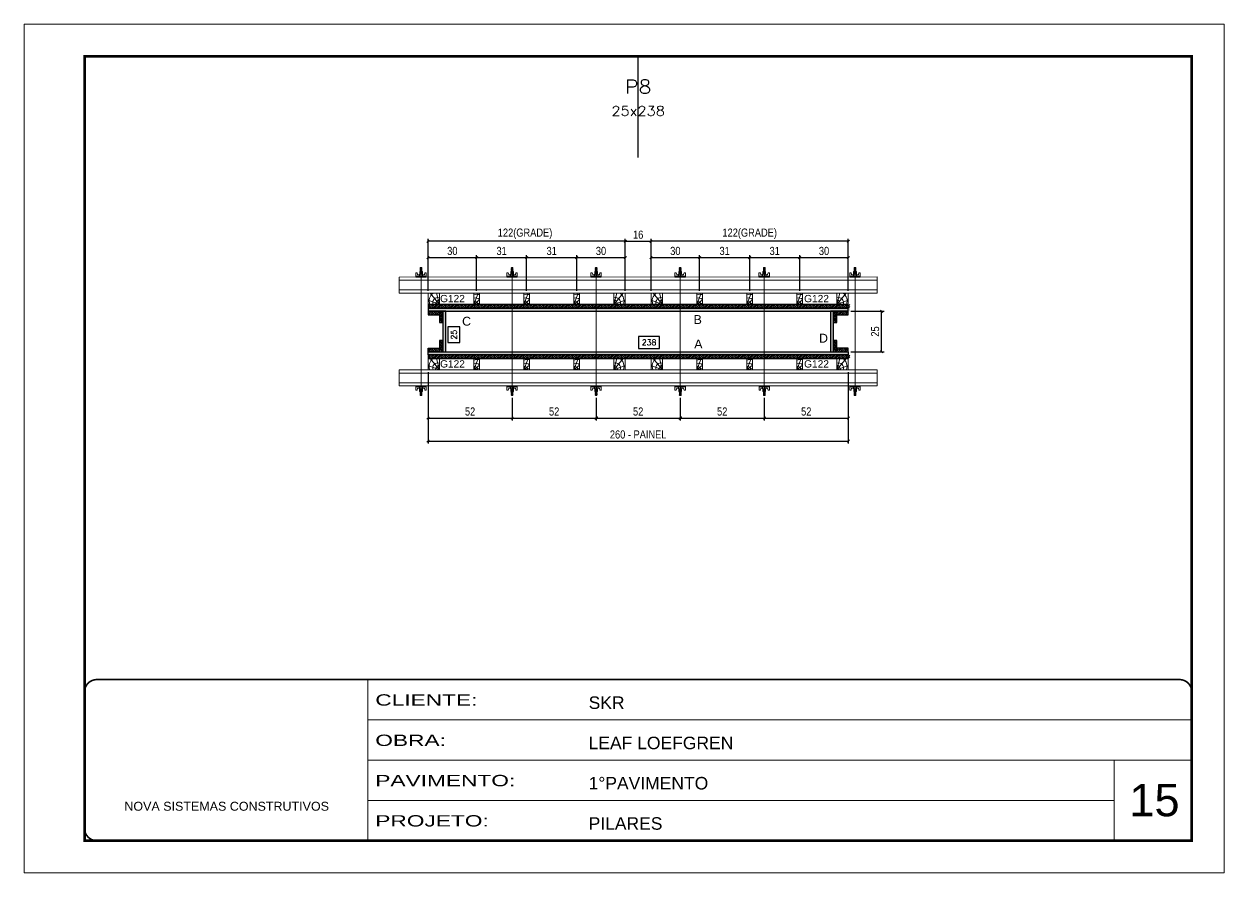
# Model space of a CAD drawing. Extents: x 14400 to 27878, y -21631 to 6985.
# Drawn here: x 17597 to 19082, y 2489 to 3539 of the extents above; entities that cross this region are included whole.
import ezdxf
from ezdxf.enums import TextEntityAlignment as Align

# ---------------------------------------------------------------- set-up
doc = ezdxf.new("R2010")
doc.units = 0
for name, pattern in [('CONTINUO', [0]), ('DASHED', [0.75, 0.5, -0.25]), ('HIDDEN', [0.375, 0.25, -0.125])]:
    doc.linetypes.add(name, pattern=pattern)
for name, color, linetype, lineweight in [('CARIMBO', 255, 'Continuous', 9), ('Folhas', 255, 'Continuous', 9), ('Hachura', 251, 'Continuous', 9), ('Madeira', 126, 'Continuous', 18), ('Perfil Metálico', 224, 'Continuous', 18), ('SARRAFO DE PRESSAO', 251, 'DASHED', 9), ('Texto Seção', 7, 'Continuous', 15)]:
    doc.layers.add(name, color=color, linetype=linetype, lineweight=lineweight)
for name, color, linetype in [('CHAPA', 1, 'Continuous'), ('COTA', 241, 'Continuous'), ('SARRAFO', 251, 'Continuous'), ('Texto de Titulo', 7, 'Continuous'), ('Texto Qtd Sarr', 242, 'Continuous'), ('TEXTO_GERAL', 7, 'Continuous')]:
    doc.layers.add(name, color=color, linetype=linetype)
doc.styles.add('ARIAL', font='arial.ttf')
doc.styles.add('COTA TECNICA 2X', font='techl___.ttf', dxfattribs={"height": 10})
doc.styles.add('ROMANS', font='romans.shx')
doc.styles.add('SANSSERIF', font='sas_____.pfb')
doc.styles.add('Tecnologia', font='')
doc.styles.get('Tecnologia').set_extended_font_data('Forgotten Futurist')
doc.dimstyles.new('SECAO PILAR', dxfattribs={"dimtxt": 10, "dimasz": 3, "dimexe": 3, "dimexo": 3, "dimgap": 3, "dimtad": 1, "dimdec": 1, "dimlfac": 0.5, "dimzin": 12, "dimdsep": 46, "dimtxsty": 'COTA TECNICA 2X', "dimblk1": 'OBLIQUE', "dimblk2": 'OBLIQUE', "dimsah": 1, "dimcen": 0.9, "dimclrd": 256, "dimclre": 256, "dimclrt": 256, "dimadec": 1, "dimazin": 3, "dimtfac": 1, "dimtdec": 1, "dimtmove": 0, "dimatfit": 3, "dimfxl": 1, "dimtolj": 1, "dimtzin": 12, "dimarcsym": 0})
doc.dimstyles.new('SECÇÃO 2', dxfattribs={"dimtxt": 7, "dimasz": 6, "dimexe": 0.18, "dimexo": 2, "dimgap": -4, "dimtad": 3, "dimdec": 1, "dimlfac": 0.5, "dimzin": 12, "dimdsep": 46, "dimtxsty": 'ROMANS', "dimblk": 'ARCHTICK', "dimcen": 0.09, "dimse1": 1, "dimse2": 1, "dimsd1": 1, "dimsd2": 1, "dimclrd": 180, "dimclre": 5, "dimclrt": 1, "dimadec": 0, "dimazin": 3, "dimtfac": 1, "dimtdec": 1, "dimtofl": 0, "dimtmove": 0, "dimatfit": 3, "dimldrblk": 'ARCHTICK', "dimfxl": 1, "dimtolj": 1, "dimtzin": 0, "dimarcsym": 0})

# ---------------------------------------------------------------- blocks, each defined once
blk = doc.blocks.new('9999999999')
at = {"color": 30, "linetype": 'CONTINUO'}
for p, q in [((98564.6, 34230.2), (98564.6, 34429.4)), ((98564.6, 34379.6), (99584, 34379.6)), ((98564.6, 34329.8), (99488, 34329.8)), ((99584, 34329.8), (99488, 34329.8)), ((99488, 34329.8), (99488, 34230.2)), ((98564.6, 34280), (99488, 34280))]:
    blk.add_line(p, q, dxfattribs=at)
at = {"color": 30, "linetype": 'CONTINUO', "const_width": 2}
blk.add_lwpolyline([(99584, 34230.2), (99584, 34414.4, 0.414214), (99569, 34429.4), (98229, 34429.4, 0.414214), (98214, 34414.4), (98214, 34245.2, 0.414214), (98229, 34230.2), (99584, 34230.2)], format="xyb", dxfattribs=at)
at = {"layer": 'Folhas'}
blk.add_lwpolyline([(98139, 34190.2), (99624, 34190.2), (99624, 35240.2), (98139, 35240.2)], close=True, dxfattribs=at)
at = {"layer": 'Folhas', "color": 30, "const_width": 3}
blk.add_lwpolyline([(98214, 34230.2), (99584, 34230.2), (99584, 35200.2), (98214, 35200.2)], close=True, dxfattribs=at)
at = {"color": 7, "linetype": 'Continuous', "ltscale": 5, "style": 'ARIAL'}
for s, height, p in [('SKR', 15.48, (98837.7, 34393.1)), ('LEAF LOEFGREN', 15.483, (98837.7, 34343.3)), ('1°PAVIMENTO', 15.483, (98837.7, 34293.5)), ('NOVA SISTEMAS CONSTRUTIVOS', 11.059, (98263.2, 34267.2)), ('PILARES', 15.48, (98837.7, 34243.7))]:
    blk.add_text(s, height=height, dxfattribs=at).set_placement(p)
at = {"layer": 'Folhas', "color": 7, "style": 'Tecnologia', "width": 1.5}
for s, p in [('CLIENTE:', (98573.7, 34397.2)), ('OBRA:', (98573.7, 34347.3)), ('PAVIMENTO:', (98573.7, 34297.5)), ('PROJETO:', (98573.7, 34247.7))]:
    blk.add_text(s, height=14, dxfattribs=at).set_placement(p)
blk = doc.blocks.new('titulo1')
at = {"layer": 'Defpoints', "color": 252, "linetype": 'HIDDEN', "ltscale": 2}
blk.add_line((0, 0), (0, 125), dxfattribs=at)
at = {"layer": 'Defpoints', "style": 'ROMANS', "oblique": 15}
blk.add_attdef('FOLHA', text='', height=10, dxfattribs=at).set_placement((0, 15.6), align=Align.MIDDLE_CENTER)
at = {"layer": 'Texto Qtd Sarr', "color": 3, "style": 'ROMANS', "oblique": 15}
for tag, height, p in [('TITULO', 17, (0, 71.4)), ('SEÇÃO', 12, (0, 41.5))]:
    blk.add_attdef(tag, text='', height=height, dxfattribs=at).set_placement(p, align=Align.MIDDLE_CENTER)
blk = doc.blocks.new('*D4370')
at = {"layer": 'COTA', "color": 180, "lineweight": -2, "transparency": 16777216}
for p, q in [((18136.4, 3164.5), (18121.4, 3164.5)), ((18121.4, 3164.5), (18121.4, 3145.1)), ((18136.4, 3145.1), (18136.4, 3164.5)), ((18121.4, 3145.1), (18136.4, 3145.1))]:
    blk.add_line(p, q, dxfattribs=at)
at = {"layer": 'Defpoints', "color": 0, "transparency": 16777216}
for p in [(18136.3, 3183.7), (18136.3, 3133.7), (18140.4, 3133.7)]:
    blk.add_point(p, dxfattribs=at)
at = {"layer": 'COTA', "color": 1, "transparency": 16777216, "insert": (18128.9, 3154.8), "char_height": 7, "attachment_point": 5, "rotation": 90, "style": 'ROMANS'}
blk.add_mtext('\\A1;25', dxfattribs=at)
blk = doc.blocks.new('_ArchTick')
at = {"color": 0, "linetype": 'ByBlock', "const_width": 0.15}
blk.add_lwpolyline([(-0.5, -0.5), (0.5, 0.5)], dxfattribs=at)
blk = doc.blocks.new('*D4371')
at = {"layer": 'COTA', "color": 180, "lineweight": -2, "transparency": 16777216}
for p, q in [((18383.5, 3152.7), (18357.5, 3152.7)), ((18357.5, 3152.7), (18357.5, 3137.7)), ((18383.5, 3137.7), (18383.5, 3152.7)), ((18357.5, 3137.7), (18383.5, 3137.7))]:
    blk.add_line(p, q, dxfattribs=at)
at = {"layer": 'Defpoints', "color": 0, "transparency": 16777216}
for p in [(18119, 3133.7), (18595, 3133.7), (18595, 3133.7)]:
    blk.add_point(p, dxfattribs=at)
at = {"layer": 'COTA', "color": 1, "transparency": 16777216, "insert": (18370.5, 3145.2), "char_height": 7, "attachment_point": 5, "style": 'ROMANS'}
blk.add_mtext('\\A1;238', dxfattribs=at)
blk = doc.blocks.new('_Oblique')
at = {"color": 0, "linetype": 'ByBlock', "lineweight": -2}
blk.add_line((-0.5, -0.5), (0.5, 0.5), dxfattribs=at)
blk = doc.blocks.new('*D4372')
at = {"layer": 'COTA', "lineweight": -2, "transparency": 16777216}
for p, q in [((18097, 3108.4), (18097, 3020.2)), ((18617, 3108.4), (18617, 3020.2)), ((18097, 3023.2), (18617, 3023.2))]:
    blk.add_line(p, q, dxfattribs=at)
at = {"layer": 'Defpoints', "color": 0, "transparency": 16777216}
for p in [(18097, 3111.4), (18617, 3111.4), (18617, 3023.2)]:
    blk.add_point(p, dxfattribs=at)
at = {"layer": 'COTA', "lineweight": -2, "transparency": 16777216, "xscale": 3, "yscale": 3, "zscale": 3, "rotation": 180}
blk.add_blockref('_Oblique', (18097, 3023.2), dxfattribs=at)
at = {"layer": 'COTA', "lineweight": -2, "transparency": 16777216, "xscale": 3, "yscale": 3, "zscale": 3}
blk.add_blockref('_Oblique', (18617, 3023.2), dxfattribs=at)
at = {"layer": 'COTA', "transparency": 16777216, "insert": (18357, 3031.3), "char_height": 10, "attachment_point": 5, "style": 'COTA TECNICA 2X'}
blk.add_mtext('\\A1;260 - PAINEL', dxfattribs=at)
blk = doc.blocks.new('*D4373')
at = {"layer": 'COTA', "lineweight": -2, "transparency": 16777216}
for p, q in [((18097, 3108.3), (18097, 3048.6)), ((18201, 3076.6), (18201, 3048.6)), ((18097, 3051.6), (18201, 3051.6))]:
    blk.add_line(p, q, dxfattribs=at)
at = {"layer": 'Defpoints', "color": 0, "transparency": 16777216}
for p in [(18097, 3111.3), (18201, 3079.6), (18201, 3051.6)]:
    blk.add_point(p, dxfattribs=at)
at = {"layer": 'COTA', "lineweight": -2, "transparency": 16777216, "xscale": 3, "yscale": 3, "zscale": 3, "rotation": 180}
blk.add_blockref('_Oblique', (18097, 3051.6), dxfattribs=at)
at = {"layer": 'COTA', "lineweight": -2, "transparency": 16777216, "xscale": 3, "yscale": 3, "zscale": 3}
blk.add_blockref('_Oblique', (18201, 3051.6), dxfattribs=at)
at = {"layer": 'COTA', "transparency": 16777216, "insert": (18149, 3059.7), "char_height": 10, "attachment_point": 5, "style": 'COTA TECNICA 2X'}
blk.add_mtext('\\A1;52', dxfattribs=at)
blk = doc.blocks.new('C')
at = {"layer": 'Hachura', "color": 0}
for p, q in [((0, 3.22), (0, -3.22)), ((0.45, 3.22), (0, 3.22)), ((0.46, 3.16), (0, 3.16)), ((0.46, 3.05), (0, 3.05)), ((0.46, 2.88), (0, 2.88)), ((0, 2.75), (0, -1.16)), ((0.46, 2.65), (0, 2.65)), ((0.46, 2.23), (0, 2.23)), ((0.46, 1.51), (0, 1.51)), ((0.39, 0.49), (0.17, 0.49)), ((0.45, -3.23), (0.45, 3.22)), ((0.45, 3.22), (2.58, 3.22)), ((1.74, 0.97), (0.45, 0.97)), ((1.45, 0.1), (0.45, 0.1)), ((1.35, 1.94), (1.35, 0.96)), ((2.58, 2.39), (1.47, 2.09)), ((1.74, -0.97), (1.74, 0.97)), ((1.74, 0.97), (1.74, 0.84)), ((1.74, 0.97), (1.74, 0.84)), ((1.74, 0.84), (3.35, 0.84)), ((3.35, 0.45), (1.74, 0.45)), ((2.58, 3.22), (2.58, 2.39)), ((3.32, 0.84), (3.32, -0.84)), ((3.35, 0.84), (3.35, -0.84)), ((3.68, 0.45), (3.35, 0.45)), ((3.84, -0.52), (3.35, 0.45)), ((3.35, 0.06), (3.67, -0.57)), ((3.68, 0.45), (4.16, -0.52)), ((3.72, 0.5), (4.25, -0.57)), ((4.37, -0.55), (3.83, 0.53)), ((4.15, 0.45), (3.93, 0.45)), ((4.42, -0.52), (3.93, 0.45)), ((4.15, 0.45), (4.26, 0.45)), ((4.26, 0.45), (4.74, -0.52)), ((4.3, 0.5), (4.83, -0.57)), ((4.95, -0.55), (4.41, 0.53)), ((4.51, 0.45), (4.84, 0.45)), ((5, -0.52), (4.51, 0.45)), ((4.84, 0.45), (5.32, -0.52)), ((4.88, 0.5), (5.41, -0.57)), ((5.53, -0.55), (4.99, 0.53)), ((5.58, -0.52), (5.09, 0.45)), ((5.42, 0.45), (5.09, 0.45)), ((5.58, -0.52), (5.09, 0.45)), ((5.42, 0.45), (5.74, -0.19)), ((5.46, 0.5), (5.74, -0.07)), ((5.74, 0.19), (5.57, 0.53)), ((5.74, 0.32), (5.68, 0.45)), ((5.68, 0.45), (5.74, 0.45)), ((5.74, 0.45), (5.9, 0.29)), ((5.74, 0.45), (5.74, -0.52)), ((5.9, -0.36), (5.9, 0.29)), ((0.45, 0), (0, 0)), ((0.46, -1.52), (0, -1.52)), ((0.46, -2.23), (0, -2.23)), ((0.46, -2.65), (0, -2.65)), ((0.46, -2.88), (0, -2.88)), ((0.46, -3.05), (0, -3.05)), ((0.46, -3.16), (0, -3.16)), ((0, -3.22), (2.57, -3.22)), ((0.08, -0.48), (0.29, -0.48)), ((0.29, -0.48), (0.4, -0.48)), ((0.45, 0), (0.45, -0.97)), ((0.45, -0.16), (1.45, -0.16)), ((0.45, -0.65), (0.45, -0.32)), ((0.45, -3.23), (0.45, -0.65)), ((0.45, -0.97), (1.74, -0.97)), ((1.35, -1.94), (1.35, -0.97)), ((2.58, -2.39), (1.47, -2.1)), ((3.35, -0.32), (1.74, -0.32)), ((3.35, -0.84), (1.74, -0.84)), ((2.58, -3.23), (2.58, -2.39)), ((3.35, -0.07), (3.58, -0.52)), ((3.35, -0.52), (3.58, -0.52)), ((3.84, -0.52), (4.16, -0.52)), ((4.42, -0.52), (4.74, -0.52)), ((4.63, -0.52), (4.74, -0.52)), ((5, -0.52), (5.32, -0.52)), ((5.58, -0.52), (5.74, -0.52)), ((5.74, -0.52), (5.9, -0.36)), ((5.74, -0.52), (5.74, -0.52))]:
    blk.add_line(p, q, dxfattribs=at)
for centre, radius, start, end in [((1.52, 1.94), 0.161, 104.74356, 180), ((1.44, -0.03), 0.129, 272.69497, 87.30503), ((3.81, 0.39), 0.143, 25.56881, 154.43119), ((4.39, 0.39), 0.143, 25.56881, 154.43119), ((4.97, 0.39), 0.143, 25.56881, 154.43119), ((5.55, 0.39), 0.143, 25.56881, 154.43119), ((0.17, -0.37), 0.174, 221.74404, 317.85924), ((1.52, -1.94), 0.161, 180, 255.25644), ((3.71, -0.4), 0.174, 222.14076, 318.25596), ((4.29, -0.4), 0.174, 222.14076, 318.25596), ((4.87, -0.4), 0.174, 222.14076, 318.25596), ((5.45, -0.4), 0.174, 222.14076, 318.25596), ((5.61, -0.4), 0.174, 317.85924, 318.25596)]:
    blk.add_arc(centre, radius, start, end, dxfattribs=at)
blk = doc.blocks.new('*D4374')
at = {"layer": 'COTA', "lineweight": -2, "transparency": 16777216}
for p, q in [((18409, 3076.6), (18409, 3048.6)), ((18513, 3076.6), (18513, 3048.6)), ((18409, 3051.6), (18513, 3051.6))]:
    blk.add_line(p, q, dxfattribs=at)
at = {"layer": 'Defpoints', "color": 0, "transparency": 16777216}
for p in [(18409, 3079.6), (18513, 3079.6), (18513, 3051.6)]:
    blk.add_point(p, dxfattribs=at)
at = {"layer": 'COTA', "lineweight": -2, "transparency": 16777216, "xscale": 3, "yscale": 3, "zscale": 3, "rotation": 180}
blk.add_blockref('_Oblique', (18409, 3051.6), dxfattribs=at)
at = {"layer": 'COTA', "lineweight": -2, "transparency": 16777216, "xscale": 3, "yscale": 3, "zscale": 3}
blk.add_blockref('_Oblique', (18513, 3051.6), dxfattribs=at)
at = {"layer": 'COTA', "transparency": 16777216, "insert": (18461, 3059.7), "char_height": 10, "attachment_point": 5, "style": 'COTA TECNICA 2X'}
blk.add_mtext('\\A1;52', dxfattribs=at)
blk = doc.blocks.new('*D4375')
at = {"layer": 'COTA', "lineweight": -2, "transparency": 16777216}
for p, q in [((18620, 3183.7), (18661.3, 3183.7)), ((18658.3, 3133.7), (18658.3, 3183.7)), ((18620, 3133.7), (18661.3, 3133.7))]:
    blk.add_line(p, q, dxfattribs=at)
at = {"layer": 'Defpoints', "color": 0, "transparency": 16777216}
for p in [(18617, 3183.7), (18658.3, 3183.7), (18617, 3133.7)]:
    blk.add_point(p, dxfattribs=at)
at = {"layer": 'COTA', "lineweight": -2, "transparency": 16777216, "xscale": 3, "yscale": 3, "zscale": 3}
for p, rotation in [((18658.3, 3183.7), 90), ((18658.3, 3133.7), 270)]:
    blk.add_blockref('_Oblique', p, dxfattribs=dict(at, rotation=rotation))
at = {"layer": 'COTA', "transparency": 16777216, "insert": (18650.2, 3158.7), "char_height": 10, "attachment_point": 5, "rotation": 90, "style": 'COTA TECNICA 2X'}
blk.add_mtext('\\A1;25', dxfattribs=at)
blk = doc.blocks.new('*D4376')
at = {"layer": 'COTA', "lineweight": -2, "transparency": 16777216}
for p, q in [((18201, 3076.6), (18201, 3048.6)), ((18305, 3076.6), (18305, 3048.6)), ((18201, 3051.6), (18305, 3051.6))]:
    blk.add_line(p, q, dxfattribs=at)
at = {"layer": 'Defpoints', "color": 0, "transparency": 16777216}
for p in [(18201, 3079.6), (18305, 3079.6), (18305, 3051.6)]:
    blk.add_point(p, dxfattribs=at)
at = {"layer": 'COTA', "lineweight": -2, "transparency": 16777216, "xscale": 3, "yscale": 3, "zscale": 3, "rotation": 180}
blk.add_blockref('_Oblique', (18201, 3051.6), dxfattribs=at)
at = {"layer": 'COTA', "lineweight": -2, "transparency": 16777216, "xscale": 3, "yscale": 3, "zscale": 3}
blk.add_blockref('_Oblique', (18305, 3051.6), dxfattribs=at)
at = {"layer": 'COTA', "transparency": 16777216, "insert": (18253, 3059.7), "char_height": 10, "attachment_point": 5, "style": 'COTA TECNICA 2X'}
blk.add_mtext('\\A1;52', dxfattribs=at)
blk = doc.blocks.new('PONTALETE')
at = {"layer": 'Madeira'}
for q in [(2.71, 7), (7, 5.76), (7, 1.74)]:
    blk.add_line((0, 0), q, dxfattribs=at)
blk.add_lwpolyline([(0, 0), (7, 0), (7, 7), (0, 7)], close=True, dxfattribs=at)
for centre, radius, start, end in [((2.04, 0.06), 6.23, 37.28179, 109.09128), ((1.09, 0.9), 3.19, 343.60304, 109.98471), ((-0.21, -0.78), 3.09, 14.63219, 86.0383)]:
    blk.add_arc(centre, radius, start, end, dxfattribs=at)
blk = doc.blocks.new('MEIO PONTALETE')
at = {"layer": 'Madeira'}
for q in [(2.71, 7), (3.5, 2.88), (3.5, 0.87)]:
    blk.add_line((0, 0), q, dxfattribs=at)
blk.add_lwpolyline([(0, 0), (3.5, 0), (3.5, 7), (0, 7)], close=True, dxfattribs=at)
for centre, radius, start, end in [((2.04, 0.06), 6.23, 76.44987, 109.09128), ((1.09, 0.9), 3.19, 40.90626, 109.98471), ((-0.21, -0.78), 3.09, 14.63219, 86.0383)]:
    blk.add_arc(centre, radius, start, end, dxfattribs=at)
blk = doc.blocks.new('*D4377')
at = {"layer": 'COTA', "lineweight": -2, "transparency": 16777216}
for p, q in [((18373, 3209.2), (18373, 3253.1)), ((18433, 3209.1), (18433, 3253.1)), ((18373, 3250.1), (18433, 3250.1))]:
    blk.add_line(p, q, dxfattribs=at)
at = {"layer": 'Defpoints', "color": 0, "transparency": 16777216}
for p in [(18433, 3250.1), (18373, 3206.2), (18433, 3206.1)]:
    blk.add_point(p, dxfattribs=at)
at = {"layer": 'COTA', "lineweight": -2, "transparency": 16777216, "xscale": 3, "yscale": 3, "zscale": 3, "rotation": 180}
blk.add_blockref('_Oblique', (18373, 3250.1), dxfattribs=at)
at = {"layer": 'COTA', "lineweight": -2, "transparency": 16777216, "xscale": 3, "yscale": 3, "zscale": 3}
blk.add_blockref('_Oblique', (18433, 3250.1), dxfattribs=at)
at = {"layer": 'COTA', "transparency": 16777216, "insert": (18403, 3258.3), "char_height": 10, "attachment_point": 5, "style": 'COTA TECNICA 2X'}
blk.add_mtext('\\A1;30', dxfattribs=at)
blk = doc.blocks.new('*D4378')
at = {"layer": 'COTA', "lineweight": -2, "transparency": 16777216}
for p, q in [((18373, 3209.2), (18373, 3273.3)), ((18617, 3270.3), (18373, 3270.3)), ((18617, 3209.1), (18617, 3273.3))]:
    blk.add_line(p, q, dxfattribs=at)
at = {"layer": 'Defpoints', "color": 0, "transparency": 16777216}
for p in [(18373, 3270.3), (18373, 3206.2), (18617, 3206.1)]:
    blk.add_point(p, dxfattribs=at)
at = {"layer": 'COTA', "lineweight": -2, "transparency": 16777216, "xscale": 3, "yscale": 3, "zscale": 3, "rotation": 180}
blk.add_blockref('_Oblique', (18373, 3270.3), dxfattribs=at)
at = {"layer": 'COTA', "lineweight": -2, "transparency": 16777216, "xscale": 3, "yscale": 3, "zscale": 3}
blk.add_blockref('_Oblique', (18617, 3270.3), dxfattribs=at)
at = {"layer": 'COTA', "transparency": 16777216, "insert": (18495, 3279.5), "char_height": 10, "attachment_point": 5, "style": 'COTA TECNICA 2X'}
blk.add_mtext('\\A1;122(GRADE)', dxfattribs=at)
blk = doc.blocks.new('*D4379')
at = {"layer": 'COTA', "lineweight": -2, "transparency": 16777216}
for p, q in [((18433, 3209.1), (18433, 3253.1)), ((18495, 3209.1), (18495, 3253.1)), ((18433, 3250.1), (18495, 3250.1))]:
    blk.add_line(p, q, dxfattribs=at)
at = {"layer": 'Defpoints', "color": 0, "transparency": 16777216}
for p in [(18495, 3250.1), (18433, 3206.1), (18495, 3206.1)]:
    blk.add_point(p, dxfattribs=at)
at = {"layer": 'COTA', "lineweight": -2, "transparency": 16777216, "xscale": 3, "yscale": 3, "zscale": 3, "rotation": 180}
blk.add_blockref('_Oblique', (18433, 3250.1), dxfattribs=at)
at = {"layer": 'COTA', "lineweight": -2, "transparency": 16777216, "xscale": 3, "yscale": 3, "zscale": 3}
blk.add_blockref('_Oblique', (18495, 3250.1), dxfattribs=at)
at = {"layer": 'COTA', "transparency": 16777216, "insert": (18464, 3258.3), "char_height": 10, "attachment_point": 5, "style": 'COTA TECNICA 2X'}
blk.add_mtext('\\A1;31', dxfattribs=at)
blk = doc.blocks.new('*D4380')
at = {"layer": 'COTA', "lineweight": -2, "transparency": 16777216}
for p, q in [((18495, 3209.1), (18495, 3253.1)), ((18557, 3209.1), (18557, 3253.1)), ((18495, 3250.1), (18557, 3250.1))]:
    blk.add_line(p, q, dxfattribs=at)
at = {"layer": 'Defpoints', "color": 0, "transparency": 16777216}
for p in [(18557, 3250.1), (18495, 3206.1), (18557, 3206.1)]:
    blk.add_point(p, dxfattribs=at)
at = {"layer": 'COTA', "lineweight": -2, "transparency": 16777216, "xscale": 3, "yscale": 3, "zscale": 3, "rotation": 180}
blk.add_blockref('_Oblique', (18495, 3250.1), dxfattribs=at)
at = {"layer": 'COTA', "lineweight": -2, "transparency": 16777216, "xscale": 3, "yscale": 3, "zscale": 3}
blk.add_blockref('_Oblique', (18557, 3250.1), dxfattribs=at)
at = {"layer": 'COTA', "transparency": 16777216, "insert": (18526, 3258.3), "char_height": 10, "attachment_point": 5, "style": 'COTA TECNICA 2X'}
blk.add_mtext('\\A1;31', dxfattribs=at)
blk = doc.blocks.new('*D4381')
at = {"layer": 'COTA', "lineweight": -2, "transparency": 16777216}
for p, q in [((18557, 3209.1), (18557, 3253.1)), ((18617, 3209.1), (18617, 3253.1)), ((18557, 3250.1), (18617, 3250.1))]:
    blk.add_line(p, q, dxfattribs=at)
at = {"layer": 'Defpoints', "color": 0, "transparency": 16777216}
for p in [(18617, 3250.1), (18557, 3206.1), (18617, 3206.1)]:
    blk.add_point(p, dxfattribs=at)
at = {"layer": 'COTA', "lineweight": -2, "transparency": 16777216, "xscale": 3, "yscale": 3, "zscale": 3, "rotation": 180}
blk.add_blockref('_Oblique', (18557, 3250.1), dxfattribs=at)
at = {"layer": 'COTA', "lineweight": -2, "transparency": 16777216, "xscale": 3, "yscale": 3, "zscale": 3}
blk.add_blockref('_Oblique', (18617, 3250.1), dxfattribs=at)
at = {"layer": 'COTA', "transparency": 16777216, "insert": (18587, 3258.3), "char_height": 10, "attachment_point": 5, "style": 'COTA TECNICA 2X'}
blk.add_mtext('\\A1;30', dxfattribs=at)
blk = doc.blocks.new('*D4382')
at = {"layer": 'COTA', "lineweight": -2, "transparency": 16777216}
for p, q in [((18097, 3209.2), (18097, 3253.1)), ((18157, 3209.1), (18157, 3253.1)), ((18097, 3250.1), (18157, 3250.1))]:
    blk.add_line(p, q, dxfattribs=at)
at = {"layer": 'Defpoints', "color": 0, "transparency": 16777216}
for p in [(18157, 3250.1), (18097, 3206.2), (18157, 3206.1)]:
    blk.add_point(p, dxfattribs=at)
at = {"layer": 'COTA', "lineweight": -2, "transparency": 16777216, "xscale": 3, "yscale": 3, "zscale": 3, "rotation": 180}
blk.add_blockref('_Oblique', (18097, 3250.1), dxfattribs=at)
at = {"layer": 'COTA', "lineweight": -2, "transparency": 16777216, "xscale": 3, "yscale": 3, "zscale": 3}
blk.add_blockref('_Oblique', (18157, 3250.1), dxfattribs=at)
at = {"layer": 'COTA', "transparency": 16777216, "insert": (18127, 3258.3), "char_height": 10, "attachment_point": 5, "style": 'COTA TECNICA 2X'}
blk.add_mtext('\\A1;30', dxfattribs=at)
blk = doc.blocks.new('*D4383')
at = {"layer": 'COTA', "lineweight": -2, "transparency": 16777216}
for p, q in [((18097, 3209.2), (18097, 3273.3)), ((18341, 3270.3), (18097, 3270.3)), ((18341, 3209.1), (18341, 3273.3))]:
    blk.add_line(p, q, dxfattribs=at)
at = {"layer": 'Defpoints', "color": 0, "transparency": 16777216}
for p in [(18097, 3270.3), (18097, 3206.2), (18341, 3206.1)]:
    blk.add_point(p, dxfattribs=at)
at = {"layer": 'COTA', "lineweight": -2, "transparency": 16777216, "xscale": 3, "yscale": 3, "zscale": 3, "rotation": 180}
blk.add_blockref('_Oblique', (18097, 3270.3), dxfattribs=at)
at = {"layer": 'COTA', "lineweight": -2, "transparency": 16777216, "xscale": 3, "yscale": 3, "zscale": 3}
blk.add_blockref('_Oblique', (18341, 3270.3), dxfattribs=at)
at = {"layer": 'COTA', "transparency": 16777216, "insert": (18217, 3279.5), "char_height": 10, "attachment_point": 5, "style": 'COTA TECNICA 2X'}
blk.add_mtext('\\A1;122(GRADE)', dxfattribs=at)
blk = doc.blocks.new('*D4384')
at = {"layer": 'COTA', "lineweight": -2, "transparency": 16777216}
for p, q in [((18157, 3209.1), (18157, 3253.1)), ((18219, 3209.1), (18219, 3253.1)), ((18157, 3250.1), (18219, 3250.1))]:
    blk.add_line(p, q, dxfattribs=at)
at = {"layer": 'Defpoints', "color": 0, "transparency": 16777216}
for p in [(18219, 3250.1), (18157, 3206.1), (18219, 3206.1)]:
    blk.add_point(p, dxfattribs=at)
at = {"layer": 'COTA', "lineweight": -2, "transparency": 16777216, "xscale": 3, "yscale": 3, "zscale": 3, "rotation": 180}
blk.add_blockref('_Oblique', (18157, 3250.1), dxfattribs=at)
at = {"layer": 'COTA', "lineweight": -2, "transparency": 16777216, "xscale": 3, "yscale": 3, "zscale": 3}
blk.add_blockref('_Oblique', (18219, 3250.1), dxfattribs=at)
at = {"layer": 'COTA', "transparency": 16777216, "insert": (18188, 3258.3), "char_height": 10, "attachment_point": 5, "style": 'COTA TECNICA 2X'}
blk.add_mtext('\\A1;31', dxfattribs=at)
blk = doc.blocks.new('*D4385')
at = {"layer": 'COTA', "lineweight": -2, "transparency": 16777216}
for p, q in [((18219, 3209.1), (18219, 3253.1)), ((18281, 3209.1), (18281, 3253.1)), ((18219, 3250.1), (18281, 3250.1))]:
    blk.add_line(p, q, dxfattribs=at)
at = {"layer": 'Defpoints', "color": 0, "transparency": 16777216}
for p in [(18281, 3250.1), (18219, 3206.1), (18281, 3206.1)]:
    blk.add_point(p, dxfattribs=at)
at = {"layer": 'COTA', "lineweight": -2, "transparency": 16777216, "xscale": 3, "yscale": 3, "zscale": 3, "rotation": 180}
blk.add_blockref('_Oblique', (18219, 3250.1), dxfattribs=at)
at = {"layer": 'COTA', "lineweight": -2, "transparency": 16777216, "xscale": 3, "yscale": 3, "zscale": 3}
blk.add_blockref('_Oblique', (18281, 3250.1), dxfattribs=at)
at = {"layer": 'COTA', "transparency": 16777216, "insert": (18250, 3258.3), "char_height": 10, "attachment_point": 5, "style": 'COTA TECNICA 2X'}
blk.add_mtext('\\A1;31', dxfattribs=at)
blk = doc.blocks.new('*D4386')
at = {"layer": 'COTA', "lineweight": -2, "transparency": 16777216}
for p, q in [((18281, 3209.1), (18281, 3253.1)), ((18341, 3209.1), (18341, 3253.1)), ((18281, 3250.1), (18341, 3250.1))]:
    blk.add_line(p, q, dxfattribs=at)
at = {"layer": 'Defpoints', "color": 0, "transparency": 16777216}
for p in [(18341, 3250.1), (18281, 3206.1), (18341, 3206.1)]:
    blk.add_point(p, dxfattribs=at)
at = {"layer": 'COTA', "lineweight": -2, "transparency": 16777216, "xscale": 3, "yscale": 3, "zscale": 3, "rotation": 180}
blk.add_blockref('_Oblique', (18281, 3250.1), dxfattribs=at)
at = {"layer": 'COTA', "lineweight": -2, "transparency": 16777216, "xscale": 3, "yscale": 3, "zscale": 3}
blk.add_blockref('_Oblique', (18341, 3250.1), dxfattribs=at)
at = {"layer": 'COTA', "transparency": 16777216, "insert": (18311, 3258.3), "char_height": 10, "attachment_point": 5, "style": 'COTA TECNICA 2X'}
blk.add_mtext('\\A1;30', dxfattribs=at)
blk = doc.blocks.new('*D4387')
at = {"layer": 'COTA', "lineweight": -2, "transparency": 16777216}
for p, q in [((18341, 3209.1), (18341, 3273.3)), ((18341, 3270.3), (18373, 3270.3)), ((18373, 3209.2), (18373, 3273.3))]:
    blk.add_line(p, q, dxfattribs=at)
at = {"layer": 'Defpoints', "color": 0, "transparency": 16777216}
for p in [(18373, 3270.3), (18341, 3206.1), (18373, 3206.2)]:
    blk.add_point(p, dxfattribs=at)
at = {"layer": 'COTA', "lineweight": -2, "transparency": 16777216, "xscale": 3, "yscale": 3, "zscale": 3, "rotation": 180}
blk.add_blockref('_Oblique', (18341, 3270.3), dxfattribs=at)
at = {"layer": 'COTA', "lineweight": -2, "transparency": 16777216, "xscale": 3, "yscale": 3, "zscale": 3}
blk.add_blockref('_Oblique', (18373, 3270.3), dxfattribs=at)
at = {"layer": 'COTA', "transparency": 16777216, "insert": (18357, 3278.4), "char_height": 10, "attachment_point": 5, "style": 'COTA TECNICA 2X'}
blk.add_mtext('\\A1;16', dxfattribs=at)
blk = doc.blocks.new('*D4388')
at = {"layer": 'COTA', "lineweight": -2, "transparency": 16777216}
for p, q in [((18617, 3108.4), (18617, 3048.6)), ((18513, 3076.6), (18513, 3048.6)), ((18513, 3051.6), (18617, 3051.6))]:
    blk.add_line(p, q, dxfattribs=at)
at = {"layer": 'Defpoints', "color": 0, "transparency": 16777216}
for p in [(18617, 3111.4), (18513, 3079.6), (18617, 3051.6)]:
    blk.add_point(p, dxfattribs=at)
at = {"layer": 'COTA', "lineweight": -2, "transparency": 16777216, "xscale": 3, "yscale": 3, "zscale": 3, "rotation": 180}
blk.add_blockref('_Oblique', (18513, 3051.6), dxfattribs=at)
at = {"layer": 'COTA', "lineweight": -2, "transparency": 16777216, "xscale": 3, "yscale": 3, "zscale": 3}
blk.add_blockref('_Oblique', (18617, 3051.6), dxfattribs=at)
at = {"layer": 'COTA', "transparency": 16777216, "insert": (18565, 3059.7), "char_height": 10, "attachment_point": 5, "style": 'COTA TECNICA 2X'}
blk.add_mtext('\\A1;52', dxfattribs=at)
blk = doc.blocks.new('*D4389')
at = {"layer": 'COTA', "lineweight": -2, "transparency": 16777216}
for p, q in [((18305, 3076.6), (18305, 3048.6)), ((18409, 3076.6), (18409, 3048.6)), ((18305, 3051.6), (18409, 3051.6))]:
    blk.add_line(p, q, dxfattribs=at)
at = {"layer": 'Defpoints', "color": 0, "transparency": 16777216}
for p in [(18305, 3079.6), (18409, 3079.6), (18409, 3051.6)]:
    blk.add_point(p, dxfattribs=at)
at = {"layer": 'COTA', "lineweight": -2, "transparency": 16777216, "xscale": 3, "yscale": 3, "zscale": 3, "rotation": 180}
blk.add_blockref('_Oblique', (18305, 3051.6), dxfattribs=at)
at = {"layer": 'COTA', "lineweight": -2, "transparency": 16777216, "xscale": 3, "yscale": 3, "zscale": 3}
blk.add_blockref('_Oblique', (18409, 3051.6), dxfattribs=at)
at = {"layer": 'COTA', "transparency": 16777216, "insert": (18357, 3059.7), "char_height": 10, "attachment_point": 5, "style": 'COTA TECNICA 2X'}
blk.add_mtext('\\A1;52', dxfattribs=at)

msp = doc.modelspace()

# ---------------------------------------------------------------- hatches: boundary and pattern name
at = {"layer": 'Hachura'}
h = msp.add_hatch(dxfattribs=at)
h.set_pattern_fill('ANSI31', color=256, scale=0.5, angle=180, style=0)
h.set_pattern_definition([(225, (9003.0154, -19737.2665), (1.12253202, -1.12253202), [])])
h.paths.add_polyline_path([(18618.97, 3192.14), (18618.97, 3187.74), (18096.97, 3187.74), (18096.97, 3192.14)])
h = msp.add_hatch(color=256, dxfattribs=at)
h.dxf.hatch_style = 1
h.paths.add_polyline_path([(18618.97, 3183.73), (18618.97, 3187.73), (18096.97, 3187.74), (18096.97, 3183.74)])
h = msp.add_hatch(dxfattribs=at)
h.set_pattern_fill('ANSI31', color=256, scale=0.5, angle=180, style=0)
h.set_pattern_definition([(225, (8973.0154, -19745.6665), (1.12253202, -1.12253202), [])])
h.paths.add_polyline_path([(18110.97, 3183.74), (18110.97, 3179.34), (18096.97, 3179.34), (18096.97, 3183.74)])
h = msp.add_hatch(dxfattribs=at)
h.set_pattern_fill('ANSI31', color=256, scale=0.5, angle=270, style=0)
h.set_pattern_definition([(315, (41006.7754, -6319.2102), (1.12253202, 1.12253202), [])])
h.paths.add_polyline_path([(18115.37, 3169.74), (18110.97, 3169.74), (18110.97, 3183.74), (18115.37, 3183.74)])
h = msp.add_hatch(color=256, dxfattribs=at)
h.dxf.hatch_style = 1
h.paths.add_polyline_path([(18115.37, 3133.74), (18118.97, 3133.74), (18118.97, 3183.74), (18115.37, 3183.74)])
h = msp.add_hatch(color=256, dxfattribs=at)
h.dxf.hatch_style = 1
h.paths.add_polyline_path([(18594.97, 3133.74), (18598.57, 3133.74), (18598.57, 3183.74), (18594.97, 3183.74)])
h = msp.add_hatch(dxfattribs=at)
h.set_pattern_fill('ANSI31', color=256, scale=0.5, angle=270, style=0)
h.set_pattern_definition([(315, (41494.3754, -6319.2102), (1.12253202, 1.12253202), [])])
h.paths.add_polyline_path([(18602.97, 3169.74), (18598.57, 3169.74), (18598.57, 3183.74), (18602.97, 3183.74)])
h = msp.add_hatch(dxfattribs=at)
h.set_pattern_fill('ANSI31', color=256, scale=0.5, angle=180, style=0)
h.set_pattern_definition([(225, (9479.0154, -19745.6665), (1.12253202, -1.12253202), [])])
h.paths.add_polyline_path([(18616.97, 3183.74), (18616.97, 3179.34), (18602.97, 3179.34), (18602.97, 3183.74)])
h = msp.add_hatch(dxfattribs=at)
h.set_pattern_fill('ANSI31', color=256, scale=0.5, angle=180, style=0)
h.set_pattern_definition([(225, (8973.0154, -19757.6665), (1.12253202, -1.12253202), [])])
h.paths.add_polyline_path([(18110.97, 3133.74), (18110.97, 3138.14), (18096.97, 3138.14), (18096.97, 3133.74)])
h = msp.add_hatch(color=256, dxfattribs=at)
h.dxf.hatch_style = 1
h.paths.add_polyline_path([(18616.97, 3133.74), (18616.97, 3129.74), (18096.97, 3129.74), (18096.97, 3133.74)])
h = msp.add_hatch(dxfattribs=at)
h.set_pattern_fill('ANSI31', color=256, scale=0.5, angle=270, style=0)
h.set_pattern_definition([(315, (41006.7754, -6355.2102), (1.12253202, 1.12253202), [])])
h.paths.add_polyline_path([(18115.37, 3133.74), (18110.97, 3133.74), (18110.97, 3147.74), (18115.37, 3147.74)])
h = msp.add_hatch(dxfattribs=at)
h.set_pattern_fill('ANSI31', color=256, scale=0.5, angle=270, style=0)
h.set_pattern_definition([(315, (41494.3754, -6355.2102), (1.12253202, 1.12253202), [])])
h.paths.add_polyline_path([(18602.97, 3133.74), (18598.57, 3133.74), (18598.57, 3147.74), (18602.97, 3147.74)])
h = msp.add_hatch(dxfattribs=at)
h.set_pattern_fill('ANSI31', color=256, scale=0.5, angle=180, style=0)
h.set_pattern_definition([(225, (9114.0154, -19757.6665), (1.12253202, -1.12253202), [])])
h.paths.add_polyline_path([(18602.97, 3133.74), (18602.97, 3138.14), (18616.97, 3138.14), (18616.97, 3133.74)])
h = msp.add_hatch(dxfattribs=at)
h.set_pattern_fill('ANSI31', color=256, scale=0.5, angle=180, style=0)
h.set_pattern_definition([(225, (9003.0154, -19799.6665), (1.12253202, -1.12253202), [])])
h.paths.add_polyline_path([(18618.97, 3129.74), (18618.97, 3125.34), (18096.97, 3125.34), (18096.97, 3129.74)])

# ---------------------------------------------------------------- linework, layer by layer
at = {"layer": 'CHAPA'}
for points in [[(18616.97, 3183.74), (18616.97, 3187.74), (18096.97, 3187.74), (18096.97, 3183.74)], [(18115.37, 3133.74), (18118.97, 3133.74), (18118.97, 3183.74), (18115.37, 3183.74)], [(18594.97, 3133.74), (18598.57, 3133.74), (18598.57, 3183.74), (18594.97, 3183.74)], [(18616.97, 3133.74), (18616.97, 3129.74), (18096.97, 3129.74), (18096.97, 3133.74)]]:
    msp.add_lwpolyline(points, close=True, dxfattribs=at)
at = {"layer": 'Hachura'}
for p, q in [((18088.28, 3080.57), (18088.28, 3233.11)), ((18200.97, 3080.57), (18200.97, 3233.11)), ((18304.97, 3080.57), (18304.97, 3233.11)), ((18408.97, 3080.57), (18408.97, 3233.11)), ((18512.97, 3080.57), (18512.97, 3233.11)), ((18625.36, 3080.57), (18625.36, 3233.11))]:
    msp.add_line(p, q, dxfattribs=at)
at = {"layer": 'Madeira'}
for points in [[(18096.97, 3192.14), (18096.98, 3206.14), (18340.98, 3206.14), (18340.96, 3192.14)], [(18372.97, 3192.14), (18372.99, 3206.14), (18616.98, 3206.14), (18616.97, 3192.14)], [(18096.95, 3111.36), (18096.97, 3125.36), (18340.96, 3125.36), (18340.94, 3111.36)], [(18372.96, 3111.36), (18372.97, 3125.36), (18616.97, 3125.36), (18616.95, 3111.36)]]:
    msp.add_lwpolyline(points, close=True, dxfattribs=at)
at = {"layer": 'Perfil Metálico'}
for p, q in [((18652.69, 3222.08), (18061.25, 3222.08)), ((18652.69, 3210.08), (18061.25, 3210.08)), ((18652.69, 3107.34), (18061.25, 3107.34)), ((18652.69, 3095.34), (18061.25, 3095.34))]:
    msp.add_line(p, q, dxfattribs=at)
for points in [[(18652.69, 3206.14), (18652.69, 3226.14), (18061.25, 3226.08), (18061.25, 3206.08)], [(18061.25, 3111.34), (18061.25, 3091.34), (18652.69, 3091.4), (18652.69, 3111.4)]]:
    msp.add_lwpolyline(points, close=True, dxfattribs=at)
at = {"layer": 'SARRAFO'}
for points in [[(18096.97, 3187.74), (18616.97, 3187.74), (18616.97, 3192.14), (18096.97, 3192.14)], [(18096.97, 3187.74), (18616.97, 3187.74), (18616.97, 3192.14), (18096.97, 3192.14)], [(18096.97, 3179.34), (18110.97, 3179.34), (18110.97, 3183.74), (18096.97, 3183.74)], [(18096.97, 3179.34), (18110.97, 3179.34), (18110.97, 3183.74), (18096.97, 3183.74)], [(18110.97, 3183.74), (18110.97, 3169.74), (18115.37, 3169.74), (18115.37, 3183.74)], [(18110.97, 3183.74), (18110.97, 3169.74), (18115.37, 3169.74), (18115.37, 3183.74)], [(18598.57, 3183.74), (18598.57, 3169.74), (18602.97, 3169.74), (18602.97, 3183.74)], [(18598.57, 3183.74), (18598.57, 3169.74), (18602.97, 3169.74), (18602.97, 3183.74)], [(18602.97, 3179.34), (18616.97, 3179.34), (18616.97, 3183.74), (18602.97, 3183.74)], [(18602.97, 3179.34), (18616.97, 3179.34), (18616.97, 3183.74), (18602.97, 3183.74)], [(18096.97, 3138.14), (18110.97, 3138.14), (18110.97, 3133.74), (18096.97, 3133.74)], [(18096.97, 3138.14), (18110.97, 3138.14), (18110.97, 3133.74), (18096.97, 3133.74)], [(18110.97, 3147.74), (18110.97, 3133.74), (18115.37, 3133.74), (18115.37, 3147.74)], [(18110.97, 3147.74), (18110.97, 3133.74), (18115.37, 3133.74), (18115.37, 3147.74)], [(18598.57, 3147.74), (18598.57, 3133.74), (18602.97, 3133.74), (18602.97, 3147.74)], [(18598.57, 3147.74), (18598.57, 3133.74), (18602.97, 3133.74), (18602.97, 3147.74)], [(18616.97, 3138.14), (18602.97, 3138.14), (18602.97, 3133.74), (18616.97, 3133.74)], [(18616.97, 3138.14), (18602.97, 3138.14), (18602.97, 3133.74), (18616.97, 3133.74)], [(18096.97, 3125.34), (18616.97, 3125.34), (18616.97, 3129.74), (18096.97, 3129.74)], [(18096.97, 3125.34), (18616.97, 3125.34), (18616.97, 3129.74), (18096.97, 3129.74)]]:
    msp.add_lwpolyline(points, close=True, dxfattribs=at)

# ---------------------------------------------------------------- block references
at = {"layer": 'Hachura', "linetype": 'Continuous', "yscale": 2, "zscale": 2}
for p, xscale, rotation in [((18088.29, 3226.11), -2, 270), ((18200.96, 3226.11), 2, 90.00000000000001), ((18304.96, 3226.11), 2, 90.00000000000001), ((18408.96, 3226.11), 2, 90.00000000000001), ((18512.96, 3226.11), 2, 90.00000000000001), ((18625.35, 3226.11), 2, 90.00000000000001), ((18088.28, 3091.37), 2, 270), ((18200.97, 3091.37), -2, 90), ((18304.97, 3091.37), -2, 90), ((18408.97, 3091.37), -2, 90), ((18512.97, 3091.37), -2, 90), ((18625.36, 3091.37), -2, 90)]:
    msp.add_blockref('C', p, dxfattribs=dict(at, xscale=xscale, rotation=rotation))
at = {"layer": 'Madeira'}
for name, p, xscale, yscale, zscale, rotation in [('PONTALETE', (18110.97, 3192.14), 2, 2, 2, 89.93708930310329), ('MEIO PONTALETE', (18153.47, 3192.15), 1.999999997962732, 1.999999997962732, 1.999999997962732, 359.9370893031033), ('MEIO PONTALETE', (18215.47, 3192.15), 1.999999997962732, 1.999999997962732, 1.999999997962732, 359.9370893031033), ('MEIO PONTALETE', (18277.47, 3192.15), 1.999999997962732, 1.999999997962732, 1.999999997962732, 359.9370893031033), ('PONTALETE', (18326.96, 3192.16), -2, 2, 2, 269.9370893031033), ('PONTALETE', (18386.97, 3192.14), 2, 2, 2, 89.93708930310329), ('MEIO PONTALETE', (18429.47, 3192.15), 1.999999997962732, 1.999999997962732, 1.999999997962732, 359.9370893031033), ('MEIO PONTALETE', (18491.47, 3192.15), 1.999999997962732, 1.999999997962732, 1.999999997962732, 359.9370893031033), ('MEIO PONTALETE', (18553.47, 3192.15), 1.999999997962732, 1.999999997962732, 1.999999997962732, 359.9370893031033), ('PONTALETE', (18602.97, 3192.16), -2, 2, 2, 269.9370893031033), ('PONTALETE', (18110.95, 3111.35), 2, 2, 2, 89.93708930310329), ('MEIO PONTALETE', (18153.45, 3111.36), 1.999999997962732, 1.999999997962732, 1.999999997962732, 359.9370893031033), ('MEIO PONTALETE', (18215.45, 3111.36), 1.999999997962732, 1.999999997962732, 1.999999997962732, 359.9370893031033), ('MEIO PONTALETE', (18277.45, 3111.36), 1.999999997962732, 1.999999997962732, 1.999999997962732, 359.9370893031033), ('PONTALETE', (18326.94, 3111.37), -2, 2, 2, 269.9370893031033), ('PONTALETE', (18386.96, 3111.35), 2, 2, 2, 89.93708930310329), ('MEIO PONTALETE', (18429.46, 3111.36), 1.999999997962732, 1.999999997962732, 1.999999997962732, 359.9370893031033), ('MEIO PONTALETE', (18491.46, 3111.36), 1.999999997962732, 1.999999997962732, 1.999999997962732, 359.9370893031033), ('MEIO PONTALETE', (18553.46, 3111.36), 1.999999997962732, 1.999999997962732, 1.999999997962732, 359.9370893031033), ('PONTALETE', (18602.95, 3111.37), -2, 2, 2, 269.9370893031033)]:
    msp.add_blockref(name, p, dxfattribs=dict(at, xscale=xscale, yscale=yscale, zscale=zscale, rotation=rotation))
at = {"layer": 'SARRAFO DE PRESSAO', "color": 6, "linetype": 'ByBlock'}
msp.add_blockref('9999999999', (-80542.01, -31701.2), dxfattribs=at)
at = {"layer": 'Texto Seção'}
ref = msp.add_blockref('titulo1', (18356.97, 3374), dxfattribs=at)
ref.add_attrib('TITULO', 'P8', dxfattribs={"layer": 'Texto de Titulo', "color": 7, "height": 17, "style": 'ROMANS', "width": 1.1}).set_placement((18356.97, 3461.5), align=Align.MIDDLE_CENTER)
ref.add_attrib('SEÇÃO', '25x238', dxfattribs={"layer": 'Texto de Titulo', "color": 7, "height": 12, "style": 'ROMANS', "width": 1.1}).set_placement((18356.97, 3431.5), align=Align.MIDDLE_CENTER)

# ---------------------------------------------------------------- texts
at = {"layer": 'CARIMBO', "style": 'ARIAL'}
msp.add_text('15', height=40, dxfattribs=at).set_placement((18964.83, 2559.15))
at = {"layer": 'TEXTO_GERAL', "color": 0, "linetype": 'Continuous', "style": 'SANSSERIF'}
for p in [(18111.82, 3199.44), (18562.37, 3199.44), (18111.81, 3118.66), (18562.35, 3118.66)]:
    msp.add_text('G122', height=9, dxfattribs=at).set_placement(p, align=Align.MIDDLE_LEFT)
at = {"layer": 'TEXTO_GERAL', "style": 'ARIAL'}
for s, p in [('B', (18430.73, 3173.49)), ('C', (18144.64, 3171.4)), ('A', (18431.48, 3143.26)), ('D', (18586.33, 3150.46))]:
    msp.add_text(s, height=11, dxfattribs=at).set_placement(p, align=Align.MIDDLE_CENTER)

# ---------------------------------------------------------------- dimensions: what is measured, and where the dimension line sits
at = {"layer": 'COTA'}
dim = msp.add_linear_dim(base=(18096.98, 3270.28), p1=(18340.98, 3206.13), p2=(18096.98, 3206.15), text='<>(GRADE)', dimstyle='SECAO PILAR', dxfattribs=at)
dim.commit()
dim.dimension.update_dxf_attribs({"geometry": '*D4383', "text_midpoint": (18216.98, 3270.28), "dimtype": 160})
for base, p1, p2, dimstyle, picture, middle in [((18372.99, 3270.28), (18340.98, 3206.11), (18372.99, 3206.15), 'SECAO PILAR', '*D4387', (18356.98, 3270.28)), ((18594.97, 3133.74), (18118.97, 3133.74), (18594.97, 3133.74), 'SECÇÃO 2', '*D4371', (18370.52, 3133.74))]:
    dim = msp.add_linear_dim(base=base, p1=p1, p2=p2, dimstyle=dimstyle, dxfattribs=at)
    dim.commit()
    dim.dimension.update_dxf_attribs({"geometry": picture, "text_midpoint": middle, "dimtype": 160})
for base, p1, p2, text, picture, middle in [((18372.99, 3270.28), (18616.98, 3206.13), (18372.99, 3206.15), '<>(GRADE)', '*D4378', (18494.99, 3279.5)), ((18616.97, 3023.18), (18096.97, 3111.35), (18616.97, 3111.39), '<> - PAINEL', '*D4372', (18356.97, 3031.28))]:
    dim = msp.add_linear_dim(base=base, p1=p1, p2=p2, text=text, dimstyle='SECAO PILAR', dxfattribs=at)
    dim.commit()
    dim.dimension.update_dxf_attribs({"geometry": picture, "text_midpoint": middle})
for base, p1, p2, picture, middle in [((18156.98, 3250.08), (18096.98, 3206.15), (18156.98, 3206.14), '*D4382', (18126.98, 3258.3)), ((18218.98, 3250.08), (18156.98, 3206.14), (18218.98, 3206.14), '*D4384', (18187.98, 3258.3)), ((18280.98, 3250.08), (18218.98, 3206.14), (18280.98, 3206.14), '*D4385', (18249.98, 3258.3)), ((18340.98, 3250.08), (18280.98, 3206.14), (18340.98, 3206.14), '*D4386', (18310.98, 3258.3)), ((18432.99, 3250.08), (18372.99, 3206.15), (18432.99, 3206.14), '*D4377', (18402.99, 3258.3)), ((18494.99, 3250.08), (18432.99, 3206.14), (18494.99, 3206.14), '*D4379', (18463.99, 3258.3)), ((18556.99, 3250.08), (18494.99, 3206.14), (18556.99, 3206.14), '*D4380', (18525.99, 3258.3)), ((18616.98, 3250.08), (18556.99, 3206.14), (18616.98, 3206.14), '*D4381', (18586.99, 3258.3)), ((18201.04, 3051.6), (18096.97, 3111.34), (18201.04, 3079.57), '*D4373', (18149, 3059.71)), ((18616.95, 3051.6), (18513.04, 3079.57), (18616.95, 3111.36), '*D4388', (18564.99, 3059.71)), ((18305.04, 3051.6), (18201.04, 3079.57), (18305.04, 3079.57), '*D4376', (18253.04, 3059.71)), ((18409.04, 3051.6), (18305.04, 3079.57), (18409.04, 3079.57), '*D4389', (18357.04, 3059.71)), ((18513.04, 3051.6), (18409.04, 3079.57), (18513.04, 3079.57), '*D4374', (18461.04, 3059.71))]:
    dim = msp.add_linear_dim(base=base, p1=p1, p2=p2, dimstyle='SECAO PILAR', dxfattribs=at)
    dim.commit()
    dim.dimension.update_dxf_attribs({"geometry": picture, "text_midpoint": middle})
dim = msp.add_linear_dim(base=(18140.38, 3133.74), p1=(18136.29, 3183.74), p2=(18136.29, 3133.74), angle=270, dimstyle='SECÇÃO 2', dxfattribs=at)
dim.commit()
dim.dimension.update_dxf_attribs({"geometry": '*D4370', "text_midpoint": (18140.38, 3154.82), "dimtype": 160})
dim = msp.add_linear_dim(base=(18658.27, 3183.74), p1=(18616.97, 3133.74), p2=(18616.97, 3183.74), angle=90, dimstyle='SECAO PILAR', dxfattribs=at)
dim.commit()
dim.dimension.update_dxf_attribs({"geometry": '*D4375', "text_midpoint": (18650.16, 3158.74)})

doc.saveas('drawing.dxf')
